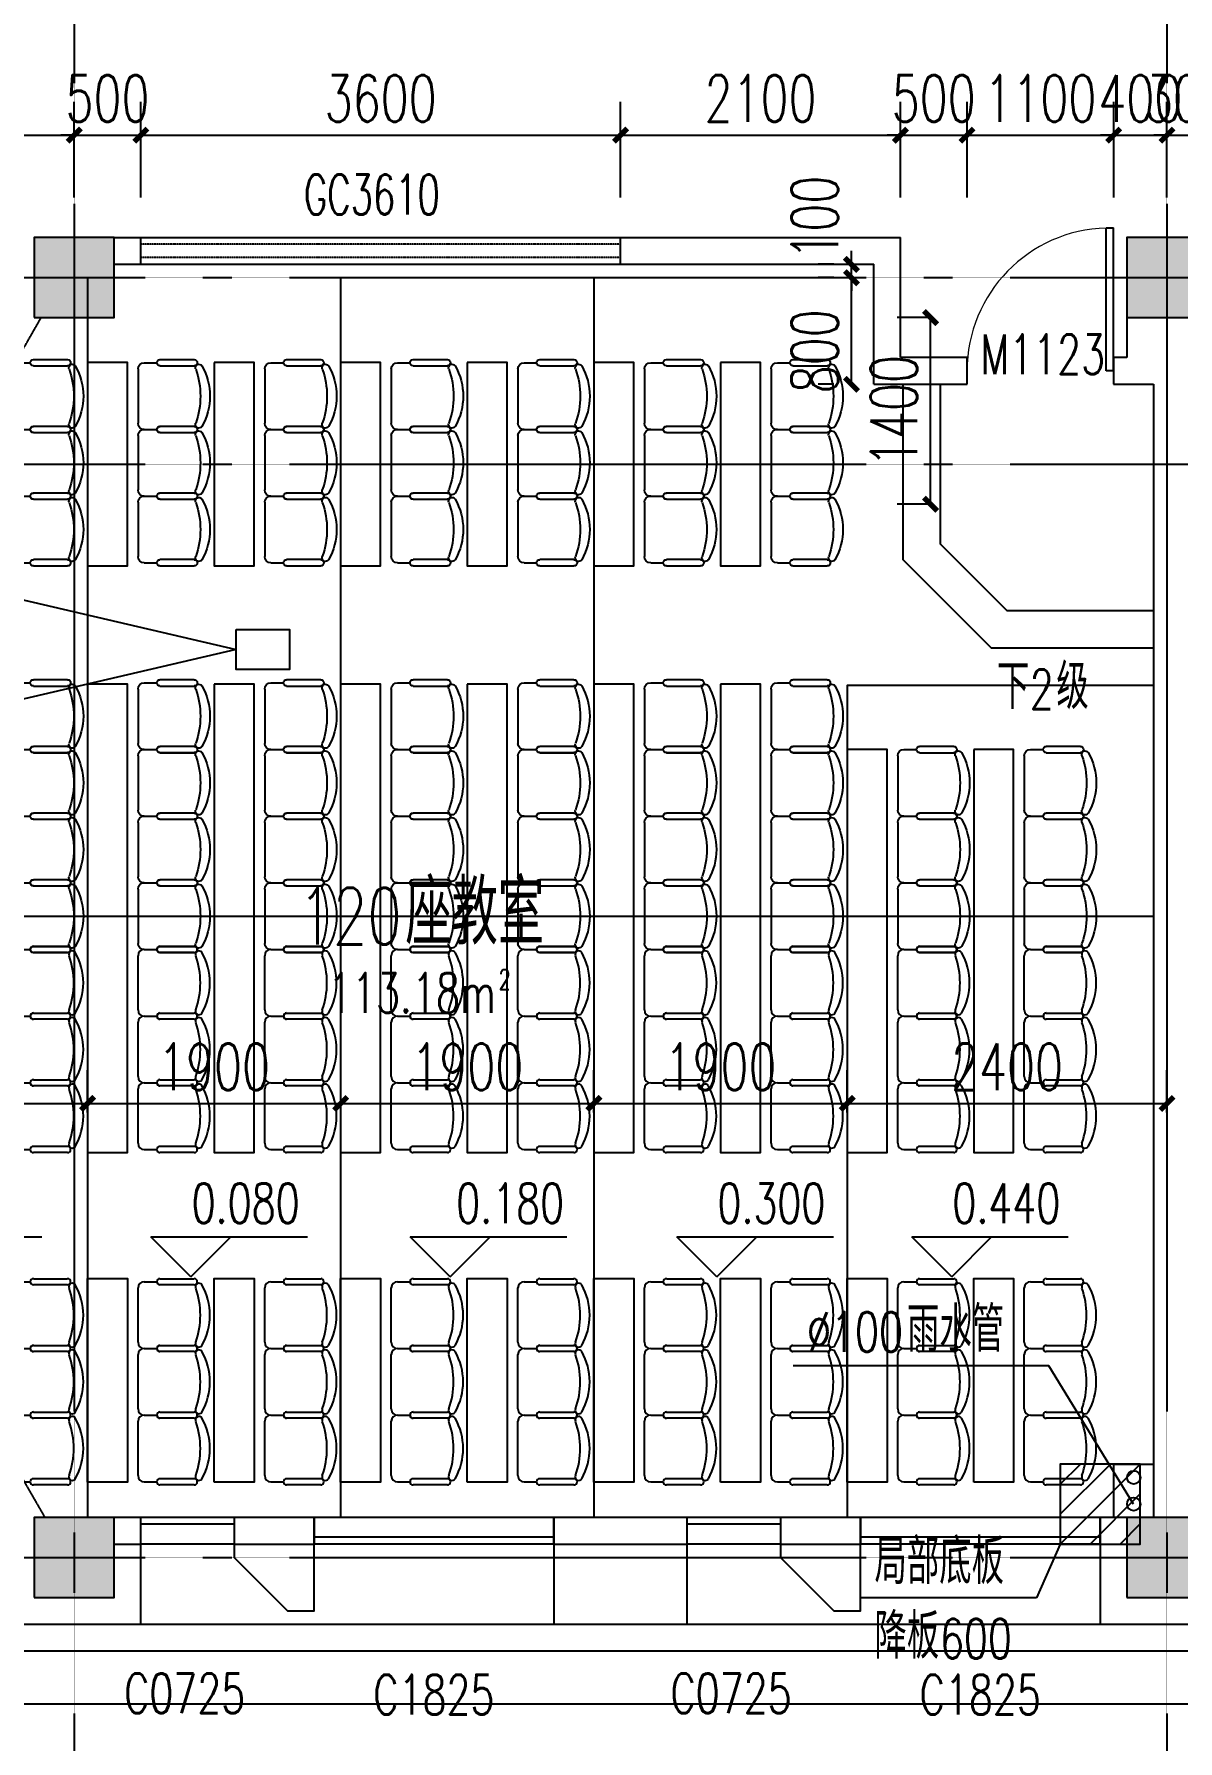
# Model space of a CAD drawing. Header units: millimetres. Extents: x 0 to 118900, y 0 to 84100.
# Drawn here: x 53398 to 61980, y 7013 to 19817 of the extents above; entities that cross this region are included whole.
import ezdxf

# ---------------------------------------------------------------- set-up
doc = ezdxf.new("R2010")
doc.units = ezdxf.units.MM
doc.linetypes.add('DASH', pattern=[0.35, 0.25, -0.1])
doc.linetypes.add('DOTE', pattern=[2.42, 2, -0.2, 0.02, -0.2])
for name, color, linetype in [('COLUMN', 2, 'Continuous'), ('DIM_ELEV', 3, 'Continuous'), ('DIM_LEAD', 3, 'Continuous'), ('DIM_SYMB', 3, 'Continuous'), ('DOOR', 4, 'Continuous'), ('DOTE', 1, 'DOTE'), ('EVTR', 6, 'Continuous'), ('FACADE OUTER SKIN', 6, 'Continuous'), ('FUR', 36, 'Continuous'), ('PUB_DIM', 3, 'Continuous'), ('PUB_HATCH', 8, 'Continuous'), ('PUB_TEXT', 7, 'Continuous'), ('SEE', 5, 'Continuous'), ('SPACE', 7, 'Continuous'), ('STAIR', 201, 'Continuous'), ('SURFACE', 6, 'Continuous'), ('WALL', 2, 'Continuous'), ('WINDOW', 4, 'Continuous'), ('WINDOW_TEXT', 7, 'Continuous'), ('排水', 7, 'Continuous')]:
    doc.layers.add(name, color=color, linetype=linetype)
doc.layers.add('DIM_MODI', color=6, linetype='Continuous', plot=False)
doc.styles.add('_TCH_DIM', font='SIMPLEX', dxfattribs={"bigfont": 'GBCBIG'})
doc.styles.add('_TCH_SPACE', font='SIMPLEX', dxfattribs={"height": 5, "bigfont": 'GBCBIG'})
doc.styles.add('_TCH_WINDOW', font='SIMPLEX', dxfattribs={"height": 3.5, "bigfont": 'GBCBIG'})
doc.styles.add('DIM_FONT', font='SIMPLEX', dxfattribs={"width": 0.7, "bigfont": 'GBCBIG'})
doc.styles.add('仿宋单线', font='tjromans.shx', dxfattribs={"width": 0.65, "bigfont": 'tjhztxt.shx'})
doc.dimstyles.new('_TCH_ARCH&&100', dxfattribs={"dimtxt": 350, "dimasz": 100, "dimexe": 250, "dimexo": 300, "dimgap": 100, "dimtad": 1, "dimdec": 0, "dimzin": 0, "dimdsep": 46, "dimtxsty": 'DIM_FONT', "dimblk": 'ARCHTICK', "dimcen": 0.09, "dimclrt": 7, "dimazin": 2, "dimtfac": 1, "dimtdec": 0, "dimtix": 1, "dimtmove": 2, "dimatfit": 3, "dimldrblk": 'ARCHTICK', "dimfxl": 1, "dimtolj": 1, "dimtzin": 0, "dimarcsym": 0})

# ---------------------------------------------------------------- blocks, each defined once
blk = doc.blocks.new('WD-HIGH')
at = {"layer": 'WINDOW'}
for p, q in [((1050564, 1525426), (1050564, 1525626)), ((1054164, 1525426), (1054164, 1525626))]:
    blk.add_line(p, q, dxfattribs=at)
at = {"layer": 'WINDOW', "linetype": 'DASH', "extrusion": (0, 0, -1)}
for p, q in [((1054164, 1525576), (1050564, 1525576)), ((1054164, 1525476), (1050564, 1525476))]:
    blk.add_line(p, q, dxfattribs=at)
at = {"layer": 'WINDOW_TEXT', "style": '仿宋单线', "width": 0.65}
blk.add_text('GC3610', height=300, dxfattribs=at).set_placement((1051788, 1525799))
blk = doc.blocks.new('WATER PIPE 05')
at = {"layer": 'EVTR', "ltscale": 20}
for centre in [(552664, 806251), (552664, 806051)]:
    blk.add_circle(centre, 50, dxfattribs=at)
at = {"layer": 'SURFACE', "ltscale": 20}
blk.add_lwpolyline([(552514, 805951), (552514, 806351), (552814, 806351)], dxfattribs=at)
blk = doc.blocks.new('A$C2A1F14C1')
for p, q in [((137, 228), (351, 228)), ((0, -170), (0, 170)), ((39, 209), (117, 209)), ((351, 189), (137, 189)), ((39, -209), (117, -209)), ((137, -189), (351, -189)), ((351, -228), (137, -228))]:
    blk.add_line(p, q)
for centre, radius, start, end in [((137, 209), 19.5, 90, 270), ((351, 209), 19.5, 270, 90), ((39, 170), 39, 90, 180), ((381, 178), 21.9, 31.8908, 201.2393), ((-116, 0), 506, 340.4246, 19.5754), ((68, 0), 382, 330.2912, 29.7088), ((39, -170), 39, 180, 270), ((137, -209), 19.5, 90, 270), ((351, -209), 19.5, 270, 90), ((381, -178), 21.9, 158.7607, 328.1092)]:
    blk.add_arc(centre, radius, start, end)
blk = doc.blocks.new('120 SEATS')
at = {"layer": 'DIM_MODI', "ltscale": 20}
for points in [[(1002799, 1572146), (1001583, 1572146), (1000919, 1572810), (1000919, 1574126)], [(1002799, 1572426), (1001699, 1572426), (1001199, 1572926), (1001199, 1574126)], [(1002799, 1574126), (1002799, 1572146)]]:
    blk.add_lwpolyline(points, dxfattribs=at)
at = {"layer": 'FUR'}
for points in [[(993849, 1574289), (993849, 1572763), (994149, 1572763), (994149, 1574289), (993849, 1574289)], [(994799, 1574289), (994799, 1572763), (995099, 1572763), (995099, 1574289), (994799, 1574289)], [(995749, 1574289), (995749, 1572763), (996049, 1572763), (996049, 1574289), (995749, 1574289)], [(996699, 1574289), (996699, 1572763), (996999, 1572763), (996999, 1574289), (996699, 1574289)], [(997649, 1574289), (997649, 1572763), (997949, 1572763), (997949, 1574289), (997649, 1574289)], [(998599, 1574289), (998599, 1572763), (998899, 1572763), (998899, 1574289), (998599, 1574289)], [(999549, 1574289), (999549, 1572763), (999849, 1572763), (999849, 1574289), (999549, 1574289)], [(992899, 1573789), (992899, 1572763), (993199, 1572763), (993199, 1573789), (992899, 1573789)], [(992891, 1571876), (992891, 1568363), (993191, 1568363), (993191, 1571876), (992891, 1571876)], [(993849, 1571876), (993849, 1568363), (994149, 1568363), (994149, 1571876), (993849, 1571876)], [(994799, 1571876), (994799, 1568363), (995099, 1568363), (995099, 1571876), (994799, 1571876)], [(995749, 1571876), (995749, 1568363), (996049, 1568363), (996049, 1571876), (995749, 1571876)], [(996699, 1571876), (996699, 1568363), (996999, 1568363), (996999, 1571876), (996699, 1571876)], [(997649, 1571876), (997649, 1568363), (997949, 1568363), (997949, 1571876), (997649, 1571876)], [(998599, 1571876), (998599, 1568363), (998899, 1568363), (998899, 1571876), (998599, 1571876)], [(999549, 1571876), (999549, 1568363), (999849, 1568363), (999849, 1571876), (999549, 1571876)], [(1000499, 1571386), (1000499, 1568363), (1000799, 1568363), (1000799, 1571386), (1000499, 1571386)], [(1001449, 1571386), (1001449, 1568363), (1001749, 1568363), (1001749, 1571386), (1001449, 1571386)], [(992899, 1566391), (992899, 1567417), (993199, 1567417), (993199, 1566391), (992899, 1566391)], [(993849, 1565891), (993849, 1567417), (994149, 1567417), (994149, 1565891), (993849, 1565891)], [(994799, 1565891), (994799, 1567417), (995099, 1567417), (995099, 1565891), (994799, 1565891)], [(995749, 1565891), (995749, 1567417), (996049, 1567417), (996049, 1565891), (995749, 1565891)], [(996699, 1565891), (996699, 1567417), (996999, 1567417), (996999, 1565891), (996699, 1565891)], [(997649, 1565891), (997649, 1567417), (997949, 1567417), (997949, 1565891), (997649, 1565891)], [(998599, 1565891), (998599, 1567417), (998899, 1567417), (998899, 1565891), (998599, 1565891)], [(999549, 1565891), (999549, 1567417), (999849, 1567417), (999849, 1565891), (999549, 1565891)], [(1000499, 1565891), (1000499, 1567417), (1000799, 1567417), (1000799, 1565891), (1000499, 1565891)], [(1001449, 1565891), (1001449, 1567417), (1001749, 1567417), (1001749, 1565891), (1001449, 1565891)]]:
    blk.add_lwpolyline(points, dxfattribs=at)
for points in [[(991499, 1567687), (990699, 1567687), (990699, 1572565), (991499, 1572565), (991899, 1572065), (991899, 1568187)], [(990799, 1572076), (990699, 1572076), (990699, 1568076), (990799, 1568076)]]:
    blk.add_lwpolyline(points, close=True, dxfattribs=at)
at = {"layer": 'FUR', "ltscale": 20}
blk.add_lwpolyline([(991399, 1571149), (991899, 1571149), (991899, 1569103), (991399, 1569103)], close=True, dxfattribs=at)
at = {"layer": 'SEE', "linetype": 'DASH'}
for p, q in [((990721, 1568104), (994452, 1574626)), ((990713, 1572149), (994479, 1565626))]:
    blk.add_line(p, q, dxfattribs=at)
at = {"layer": 'SEE'}
for points in [[(994799, 1574926), (994799, 1565626)], [(996699, 1574926), (996699, 1565626)], [(998599, 1574926), (998599, 1565626)], [(990719, 1573346), (995916, 1572137), (990719, 1570927)], [(1002799, 1571866), (1000499, 1571866), (1000499, 1565626)], [(990697, 1570136), (1002799, 1570136)]]:
    blk.add_lwpolyline(points, dxfattribs=at)
blk.add_lwpolyline([(995916, 1572287), (996316, 1572287), (996316, 1571987), (995916, 1571987)], close=True, dxfattribs=at)
at = {"layer": 'FUR', "extrusion": (0, 0, -1), "xscale": 1.198432564735413, "yscale": 1.198432564735413, "zscale": -1.198432564735413, "rotation": 180}
for p in [(-994229, 1574037), (-995179, 1574037), (-996129, 1574037), (-997079, 1574037), (-998029, 1574037), (-998979, 1574037), (-999929, 1574037), (-993279, 1573537), (-994229, 1573537), (-995179, 1573537), (-996129, 1573537), (-997079, 1573537), (-998029, 1573537), (-998979, 1573537), (-999929, 1573537), (-993279, 1573037), (-994229, 1573037), (-995179, 1573037), (-996129, 1573037), (-997079, 1573037), (-998029, 1573037), (-998979, 1573037), (-999929, 1573037), (-993271, 1571636), (-994229, 1571636), (-995179, 1571636), (-996129, 1571636), (-997079, 1571636), (-998029, 1571636), (-998979, 1571636), (-999929, 1571636), (-993271, 1571136), (-994229, 1571136), (-995179, 1571136), (-996129, 1571136), (-997079, 1571136), (-998029, 1571136), (-998979, 1571136), (-999929, 1571136), (-1000879, 1571136), (-1001829, 1571136), (-993271, 1570636), (-994229, 1570636), (-995179, 1570636), (-996129, 1570636), (-997079, 1570636), (-998029, 1570636), (-998979, 1570636), (-999929, 1570636), (-1000879, 1570636), (-1001829, 1570636), (-993271, 1570136), (-994229, 1570136), (-995179, 1570136), (-996129, 1570136), (-997079, 1570136), (-998029, 1570136), (-998979, 1570136), (-999929, 1570136), (-1000879, 1570136), (-1001829, 1570136)]:
    blk.add_blockref('A$C2A1F14C1', p, dxfattribs=at)
at = {"layer": 'FUR', "xscale": 1.198432564735413, "yscale": 1.198432564735413, "zscale": 1.198432564735413}
for p in [(993271, 1569636), (994229, 1569636), (995179, 1569636), (996129, 1569636), (997079, 1569636), (998029, 1569636), (998979, 1569636), (999929, 1569636), (1000879, 1569636), (1001829, 1569636), (993271, 1569136), (994229, 1569136), (995179, 1569136), (996129, 1569136), (997079, 1569136), (998029, 1569136), (998979, 1569136), (999929, 1569136), (1000879, 1569136), (1001829, 1569136), (993271, 1568636), (994229, 1568636), (995179, 1568636), (996129, 1568636), (997079, 1568636), (998029, 1568636), (998979, 1568636), (999929, 1568636), (1000879, 1568636), (1001829, 1568636), (993279, 1567143), (994229, 1567143), (995179, 1567143), (996129, 1567143), (997079, 1567143), (998029, 1567143), (998979, 1567143), (999929, 1567143), (1000879, 1567143), (1001829, 1567143), (993279, 1566643), (994229, 1566643), (995179, 1566643), (996129, 1566643), (997079, 1566643), (998029, 1566643), (998979, 1566643), (999929, 1566643), (1000879, 1566643), (1001829, 1566643), (994229, 1566143), (995179, 1566143), (996129, 1566143), (997079, 1566143), (998029, 1566143), (998979, 1566143), (999929, 1566143), (1000879, 1566143), (1001829, 1566143)]:
    blk.add_blockref('A$C2A1F14C1', p, dxfattribs=at)
blk = doc.blocks.new('AXIS-NET-07')
at = {"layer": 'DOTE'}
for p, q in [((760744, 1612362.8), (760744, 1540152.8)), ((768944, 1612362.8), (768944, 1540152.8)), ((716444, 1552252.8), (796044, 1552252.8)), ((752544, 1550853), (796044, 1550853)), ((716444, 1542652.8), (796044, 1542652.8))]:
    blk.add_line(p, q, dxfattribs=at)
blk = doc.blocks.new('_FZH')
blk.add_lwpolyline([(-0.5, -0.5), (0.5, -0.5), (0.5, 0.5), (-0.5, 0.5)], close=True)
at = {"layer": 'PUB_HATCH'}
blk.add_solid([(-0.5, -0.5), (0.5, -0.5), (-0.5, 0.5), (0.5, 0.5)], dxfattribs=at)
blk = doc.blocks.new('$DorLib2D$00000001')
for p, q in [((0.45, 0.975), (0.5, 0.975)), ((0.45, 0), (0.45, 0.975)), ((0.5, 0), (0.5, 0.975)), ((0.5, 0), (0.45, 0))]:
    blk.add_line(p, q)
at = {"lineweight": 13}
blk.add_arc((0.475, 0), 0.975, 91.4693, 180, dxfattribs=at)
blk = doc.blocks.new('$WINLIB2D$00000004')
at = {"color": 0}
for points in [[(-0.5, 0.5), (-0.5, -0.5)], [(-0.5, 0.5), (0.5, 0.5)], [(0.5, -0.5), (0.5, 0.5)], [(-0.5, 0.2406), (0.5, 0.2406)], [(-0.5, -0.5), (0.5, -0.5)]]:
    blk.add_lwpolyline(points, dxfattribs=at)
blk = doc.blocks.new('_ArchTick')
at = {"color": 0, "linetype": 'ByBlock', "const_width": 0.4}
blk.add_lwpolyline([(-0.5, -0.5), (0.5, 0.5)], dxfattribs=at)
blk = doc.blocks.new('*D470')
at = {"layer": 'Defpoints', "color": 0, "transparency": 16777216}
for p in [(53798, 11795), (50898, 11427), (53798, 11427)]:
    blk.add_point(p, dxfattribs=at)
at = {"layer": 'PUB_DIM', "color": 0, "lineweight": -2, "transparency": 16777216}
for p, q in [((50898, 11727), (50898, 12045)), ((53798, 11727), (53798, 12045)), ((50898, 11795), (53798, 11795))]:
    blk.add_line(p, q, dxfattribs=at)
at = {"layer": 'PUB_DIM', "color": 0, "lineweight": -2, "transparency": 16777216, "xscale": 100, "yscale": 100, "zscale": 100, "rotation": 180}
blk.add_blockref('_ArchTick', (50898, 11795), dxfattribs=at)
at = {"layer": 'PUB_DIM', "color": 0, "lineweight": -2, "transparency": 16777216, "xscale": 100, "yscale": 100, "zscale": 100}
blk.add_blockref('_ArchTick', (53798, 11795), dxfattribs=at)
at = {"layer": 'PUB_DIM', "color": 7, "transparency": 16777216, "insert": (52348, 12070), "char_height": 350, "attachment_point": 5, "style": 'DIM_FONT'}
blk.add_mtext('\\A1;2900', dxfattribs=at)
blk = doc.blocks.new('*D471')
at = {"layer": 'Defpoints', "color": 0, "transparency": 16777216}
for p in [(55698, 11795), (53798, 11427), (55698, 11427)]:
    blk.add_point(p, dxfattribs=at)
at = {"layer": 'PUB_DIM', "color": 0, "lineweight": -2, "transparency": 16777216}
for p, q in [((53798, 11727), (53798, 12045)), ((55698, 11727), (55698, 12045)), ((53798, 11795), (55698, 11795))]:
    blk.add_line(p, q, dxfattribs=at)
at = {"layer": 'PUB_DIM', "color": 0, "lineweight": -2, "transparency": 16777216, "xscale": 100, "yscale": 100, "zscale": 100, "rotation": 180}
blk.add_blockref('_ArchTick', (53798, 11795), dxfattribs=at)
at = {"layer": 'PUB_DIM', "color": 0, "lineweight": -2, "transparency": 16777216, "xscale": 100, "yscale": 100, "zscale": 100}
blk.add_blockref('_ArchTick', (55698, 11795), dxfattribs=at)
at = {"layer": 'PUB_DIM', "color": 7, "transparency": 16777216, "insert": (54748, 12070), "char_height": 350, "attachment_point": 5, "style": 'DIM_FONT'}
blk.add_mtext('\\A1;1900', dxfattribs=at)
blk = doc.blocks.new('*D472')
at = {"layer": 'Defpoints', "color": 0, "transparency": 16777216}
for p in [(57598, 11795), (55698, 11427), (57598, 11427)]:
    blk.add_point(p, dxfattribs=at)
at = {"layer": 'PUB_DIM', "color": 0, "lineweight": -2, "transparency": 16777216}
for p, q in [((55698, 11727), (55698, 12045)), ((57598, 11727), (57598, 12045)), ((55698, 11795), (57598, 11795))]:
    blk.add_line(p, q, dxfattribs=at)
at = {"layer": 'PUB_DIM', "color": 0, "lineweight": -2, "transparency": 16777216, "xscale": 100, "yscale": 100, "zscale": 100, "rotation": 180}
blk.add_blockref('_ArchTick', (55698, 11795), dxfattribs=at)
at = {"layer": 'PUB_DIM', "color": 0, "lineweight": -2, "transparency": 16777216, "xscale": 100, "yscale": 100, "zscale": 100}
blk.add_blockref('_ArchTick', (57598, 11795), dxfattribs=at)
at = {"layer": 'PUB_DIM', "color": 7, "transparency": 16777216, "insert": (56648, 12070), "char_height": 350, "attachment_point": 5, "style": 'DIM_FONT'}
blk.add_mtext('\\A1;1900', dxfattribs=at)
blk = doc.blocks.new('*D473')
at = {"layer": 'Defpoints', "color": 0, "transparency": 16777216}
for p in [(59498, 11795), (57598, 11427), (59498, 11427)]:
    blk.add_point(p, dxfattribs=at)
at = {"layer": 'PUB_DIM', "color": 0, "lineweight": -2, "transparency": 16777216}
for p, q in [((57598, 11727), (57598, 12045)), ((59498, 11727), (59498, 12045)), ((57598, 11795), (59498, 11795))]:
    blk.add_line(p, q, dxfattribs=at)
at = {"layer": 'PUB_DIM', "color": 0, "lineweight": -2, "transparency": 16777216, "xscale": 100, "yscale": 100, "zscale": 100, "rotation": 180}
blk.add_blockref('_ArchTick', (57598, 11795), dxfattribs=at)
at = {"layer": 'PUB_DIM', "color": 0, "lineweight": -2, "transparency": 16777216, "xscale": 100, "yscale": 100, "zscale": 100}
blk.add_blockref('_ArchTick', (59498, 11795), dxfattribs=at)
at = {"layer": 'PUB_DIM', "color": 7, "transparency": 16777216, "insert": (58548, 12070), "char_height": 350, "attachment_point": 5, "style": 'DIM_FONT'}
blk.add_mtext('\\A1;1900', dxfattribs=at)
blk = doc.blocks.new('*D474')
at = {"layer": 'Defpoints', "color": 0, "transparency": 16777216}
for p in [(61898, 11795), (59498, 11427), (61898, 11427)]:
    blk.add_point(p, dxfattribs=at)
at = {"layer": 'PUB_DIM', "color": 0, "lineweight": -2, "transparency": 16777216}
for p, q in [((59498, 11727), (59498, 12045)), ((61898, 11727), (61898, 12045)), ((59498, 11795), (61898, 11795))]:
    blk.add_line(p, q, dxfattribs=at)
at = {"layer": 'PUB_DIM', "color": 0, "lineweight": -2, "transparency": 16777216, "xscale": 100, "yscale": 100, "zscale": 100, "rotation": 180}
blk.add_blockref('_ArchTick', (59498, 11795), dxfattribs=at)
at = {"layer": 'PUB_DIM', "color": 0, "lineweight": -2, "transparency": 16777216, "xscale": 100, "yscale": 100, "zscale": 100}
blk.add_blockref('_ArchTick', (61898, 11795), dxfattribs=at)
at = {"layer": 'PUB_DIM', "color": 7, "transparency": 16777216, "insert": (60698, 12070), "char_height": 350, "attachment_point": 5, "style": 'DIM_FONT'}
blk.add_mtext('\\A1;2400', dxfattribs=at)
blk = doc.blocks.new('*D95')
at = {"layer": 'Defpoints', "color": 0, "transparency": 16777216}
for p in [(59530, 18090), (59698, 18090), (59698, 17990)]:
    blk.add_point(p, dxfattribs=at)
at = {"layer": 'PUB_DIM', "color": 0, "lineweight": -2, "transparency": 16777216}
for p, q in [((59530, 18090), (59530, 18190)), ((59398, 18090), (59280, 18090)), ((59530, 17990), (59530, 18090)), ((59398, 17990), (59280, 17990)), ((59530, 17990), (59530, 17890))]:
    blk.add_line(p, q, dxfattribs=at)
at = {"layer": 'PUB_DIM', "color": 0, "lineweight": -2, "transparency": 16777216, "xscale": 100, "yscale": 100, "zscale": 100}
for p, rotation in [((59530, 18090), 270), ((59530, 17990), 90)]:
    blk.add_blockref('_ArchTick', p, dxfattribs=dict(at, rotation=rotation))
at = {"layer": 'PUB_DIM', "color": 7, "transparency": 16777216, "insert": (59255, 18440), "char_height": 350, "attachment_point": 5, "rotation": 90, "style": 'DIM_FONT'}
blk.add_mtext('\\A1;100', dxfattribs=at)
blk = doc.blocks.new('*D96')
at = {"layer": 'Defpoints', "color": 0, "transparency": 16777216}
for p in [(59530, 17990), (59698, 17990), (59698, 17190)]:
    blk.add_point(p, dxfattribs=at)
at = {"layer": 'PUB_DIM', "color": 0, "lineweight": -2, "transparency": 16777216}
for p, q in [((59398, 17990), (59280, 17990)), ((59530, 17190), (59530, 17990)), ((59398, 17190), (59280, 17190))]:
    blk.add_line(p, q, dxfattribs=at)
at = {"layer": 'PUB_DIM', "color": 0, "lineweight": -2, "transparency": 16777216, "xscale": 100, "yscale": 100, "zscale": 100}
for p, rotation in [((59530, 17990), 90), ((59530, 17190), 270)]:
    blk.add_blockref('_ArchTick', p, dxfattribs=dict(at, rotation=rotation))
at = {"layer": 'PUB_DIM', "color": 7, "transparency": 16777216, "insert": (59255, 17438), "char_height": 350, "attachment_point": 5, "rotation": 90, "style": 'DIM_FONT'}
blk.add_mtext('\\A1;800', dxfattribs=at)
blk = doc.blocks.new('*D97')
at = {"layer": 'Defpoints', "color": 0, "transparency": 16777216}
for p in [(60124, 17690), (60424, 17690), (60424, 16290)]:
    blk.add_point(p, dxfattribs=at)
at = {"layer": 'PUB_DIM', "color": 0, "lineweight": -2, "transparency": 16777216}
for p, q in [((60124, 17690), (59874, 17690)), ((60124, 16290), (60124, 17690)), ((60124, 16290), (59874, 16290))]:
    blk.add_line(p, q, dxfattribs=at)
at = {"layer": 'PUB_DIM', "color": 0, "lineweight": -2, "transparency": 16777216, "xscale": 100, "yscale": 100, "zscale": 100}
for p, rotation in [((60124, 17690), 90), ((60124, 16290), 270)]:
    blk.add_blockref('_ArchTick', p, dxfattribs=dict(at, rotation=rotation))
at = {"layer": 'PUB_DIM', "color": 7, "transparency": 16777216, "insert": (59849, 16990), "char_height": 350, "attachment_point": 5, "rotation": 90, "style": 'DIM_FONT'}
blk.add_mtext('\\A1;1400', dxfattribs=at)
blk = doc.blocks.new('*D589')
at = {"layer": 'Defpoints', "color": 0, "transparency": 16777216}
for p in [(53698, 19059), (51598, 18290), (53698, 18290)]:
    blk.add_point(p, dxfattribs=at)
at = {"layer": 'PUB_DIM', "color": 0, "lineweight": -2, "transparency": 16777216}
for p, q in [((51598, 18590), (51598, 19309)), ((53698, 18590), (53698, 19309)), ((51598, 19059), (53698, 19059))]:
    blk.add_line(p, q, dxfattribs=at)
at = {"layer": 'PUB_DIM', "color": 0, "lineweight": -2, "transparency": 16777216, "xscale": 100, "yscale": 100, "zscale": 100, "rotation": 180}
blk.add_blockref('_ArchTick', (51598, 19059), dxfattribs=at)
at = {"layer": 'PUB_DIM', "color": 0, "lineweight": -2, "transparency": 16777216, "xscale": 100, "yscale": 100, "zscale": 100}
blk.add_blockref('_ArchTick', (53698, 19059), dxfattribs=at)
at = {"layer": 'PUB_DIM', "color": 7, "transparency": 16777216, "insert": (52648, 19334), "char_height": 350, "attachment_point": 5, "style": 'DIM_FONT'}
blk.add_mtext('\\A1;2100', dxfattribs=at)
blk = doc.blocks.new('*D590')
at = {"layer": 'Defpoints', "color": 0, "transparency": 16777216}
for p in [(54198, 19059), (53698, 18290), (54198, 18290)]:
    blk.add_point(p, dxfattribs=at)
at = {"layer": 'PUB_DIM', "color": 0, "lineweight": -2, "transparency": 16777216}
for p, q in [((53698, 18590), (53698, 19309)), ((54198, 18590), (54198, 19309)), ((53698, 19059), (53598, 19059)), ((53698, 19059), (54198, 19059)), ((54198, 19059), (54298, 19059))]:
    blk.add_line(p, q, dxfattribs=at)
at = {"layer": 'PUB_DIM', "color": 0, "lineweight": -2, "transparency": 16777216, "xscale": 100, "yscale": 100, "zscale": 100}
blk.add_blockref('_ArchTick', (53698, 19059), dxfattribs=at)
at = {"layer": 'PUB_DIM', "color": 0, "lineweight": -2, "transparency": 16777216, "xscale": 100, "yscale": 100, "zscale": 100, "rotation": 180}
blk.add_blockref('_ArchTick', (54198, 19059), dxfattribs=at)
at = {"layer": 'PUB_DIM', "color": 7, "transparency": 16777216, "insert": (53948, 19334), "char_height": 350, "attachment_point": 5, "style": 'DIM_FONT'}
blk.add_mtext('\\A1;500', dxfattribs=at)
blk = doc.blocks.new('*D591')
at = {"layer": 'Defpoints', "color": 0, "transparency": 16777216}
for p in [(57798, 19059), (54198, 18290), (57798, 18290)]:
    blk.add_point(p, dxfattribs=at)
at = {"layer": 'PUB_DIM', "color": 0, "lineweight": -2, "transparency": 16777216}
for p, q in [((54198, 18590), (54198, 19309)), ((57798, 18590), (57798, 19309)), ((54198, 19059), (57798, 19059))]:
    blk.add_line(p, q, dxfattribs=at)
at = {"layer": 'PUB_DIM', "color": 0, "lineweight": -2, "transparency": 16777216, "xscale": 100, "yscale": 100, "zscale": 100, "rotation": 180}
blk.add_blockref('_ArchTick', (54198, 19059), dxfattribs=at)
at = {"layer": 'PUB_DIM', "color": 0, "lineweight": -2, "transparency": 16777216, "xscale": 100, "yscale": 100, "zscale": 100}
blk.add_blockref('_ArchTick', (57798, 19059), dxfattribs=at)
at = {"layer": 'PUB_DIM', "color": 7, "transparency": 16777216, "insert": (55998, 19334), "char_height": 350, "attachment_point": 5, "style": 'DIM_FONT'}
blk.add_mtext('\\A1;3600', dxfattribs=at)
blk = doc.blocks.new('*D592')
at = {"layer": 'Defpoints', "color": 0, "transparency": 16777216}
for p in [(59898, 19059), (57798, 18290), (59898, 18290)]:
    blk.add_point(p, dxfattribs=at)
at = {"layer": 'PUB_DIM', "color": 0, "lineweight": -2, "transparency": 16777216}
for p, q in [((57798, 18590), (57798, 19309)), ((59898, 18590), (59898, 19309)), ((57798, 19059), (59898, 19059))]:
    blk.add_line(p, q, dxfattribs=at)
at = {"layer": 'PUB_DIM', "color": 0, "lineweight": -2, "transparency": 16777216, "xscale": 100, "yscale": 100, "zscale": 100, "rotation": 180}
blk.add_blockref('_ArchTick', (57798, 19059), dxfattribs=at)
at = {"layer": 'PUB_DIM', "color": 0, "lineweight": -2, "transparency": 16777216, "xscale": 100, "yscale": 100, "zscale": 100}
blk.add_blockref('_ArchTick', (59898, 19059), dxfattribs=at)
at = {"layer": 'PUB_DIM', "color": 7, "transparency": 16777216, "insert": (58848, 19334), "char_height": 350, "attachment_point": 5, "style": 'DIM_FONT'}
blk.add_mtext('\\A1;2100', dxfattribs=at)
blk = doc.blocks.new('*D593')
at = {"layer": 'Defpoints', "color": 0, "transparency": 16777216}
for p in [(60398, 19059), (59898, 18290), (60398, 18290)]:
    blk.add_point(p, dxfattribs=at)
at = {"layer": 'PUB_DIM', "color": 0, "lineweight": -2, "transparency": 16777216}
for p, q in [((59898, 18590), (59898, 19309)), ((60398, 18590), (60398, 19309)), ((59898, 19059), (59798, 19059)), ((59898, 19059), (60398, 19059)), ((60398, 19059), (60498, 19059))]:
    blk.add_line(p, q, dxfattribs=at)
at = {"layer": 'PUB_DIM', "color": 0, "lineweight": -2, "transparency": 16777216, "xscale": 100, "yscale": 100, "zscale": 100}
blk.add_blockref('_ArchTick', (59898, 19059), dxfattribs=at)
at = {"layer": 'PUB_DIM', "color": 0, "lineweight": -2, "transparency": 16777216, "xscale": 100, "yscale": 100, "zscale": 100, "rotation": 180}
blk.add_blockref('_ArchTick', (60398, 19059), dxfattribs=at)
at = {"layer": 'PUB_DIM', "color": 7, "transparency": 16777216, "insert": (60148, 19334), "char_height": 350, "attachment_point": 5, "style": 'DIM_FONT'}
blk.add_mtext('\\A1;500', dxfattribs=at)
blk = doc.blocks.new('*D594')
at = {"layer": 'Defpoints', "color": 0, "transparency": 16777216}
for p in [(61498, 19059), (60398, 18290), (61498, 18290)]:
    blk.add_point(p, dxfattribs=at)
at = {"layer": 'PUB_DIM', "color": 0, "lineweight": -2, "transparency": 16777216}
for p, q in [((60398, 18590), (60398, 19309)), ((61498, 18590), (61498, 19309)), ((60398, 19059), (61498, 19059))]:
    blk.add_line(p, q, dxfattribs=at)
at = {"layer": 'PUB_DIM', "color": 0, "lineweight": -2, "transparency": 16777216, "xscale": 100, "yscale": 100, "zscale": 100, "rotation": 180}
blk.add_blockref('_ArchTick', (60398, 19059), dxfattribs=at)
at = {"layer": 'PUB_DIM', "color": 0, "lineweight": -2, "transparency": 16777216, "xscale": 100, "yscale": 100, "zscale": 100}
blk.add_blockref('_ArchTick', (61498, 19059), dxfattribs=at)
at = {"layer": 'PUB_DIM', "color": 7, "transparency": 16777216, "insert": (60948, 19334), "char_height": 350, "attachment_point": 5, "style": 'DIM_FONT'}
blk.add_mtext('\\A1;1100', dxfattribs=at)
blk = doc.blocks.new('*D595')
at = {"layer": 'Defpoints', "color": 0, "transparency": 16777216}
for p in [(61898, 19059), (61498, 18290), (61898, 18290)]:
    blk.add_point(p, dxfattribs=at)
at = {"layer": 'PUB_DIM', "color": 0, "lineweight": -2, "transparency": 16777216}
for p, q in [((61498, 18590), (61498, 19309)), ((61898, 18590), (61898, 19309)), ((61498, 19059), (61398, 19059)), ((61498, 19059), (61898, 19059)), ((61898, 19059), (61998, 19059))]:
    blk.add_line(p, q, dxfattribs=at)
at = {"layer": 'PUB_DIM', "color": 0, "lineweight": -2, "transparency": 16777216, "xscale": 100, "yscale": 100, "zscale": 100}
blk.add_blockref('_ArchTick', (61498, 19059), dxfattribs=at)
at = {"layer": 'PUB_DIM', "color": 0, "lineweight": -2, "transparency": 16777216, "xscale": 100, "yscale": 100, "zscale": 100, "rotation": 180}
blk.add_blockref('_ArchTick', (61898, 19059), dxfattribs=at)
at = {"layer": 'PUB_DIM', "color": 7, "transparency": 16777216, "insert": (61698, 19334), "char_height": 350, "attachment_point": 5, "style": 'DIM_FONT'}
blk.add_mtext('\\A1;400', dxfattribs=at)
blk = doc.blocks.new('*D596')
at = {"layer": 'Defpoints', "color": 0, "transparency": 16777216}
for p in [(62198, 19059), (61898, 18290), (62198, 18290)]:
    blk.add_point(p, dxfattribs=at)
at = {"layer": 'PUB_DIM', "color": 0, "lineweight": -2, "transparency": 16777216}
for p, q in [((61898, 18590), (61898, 19309)), ((62198, 18590), (62198, 19309)), ((61898, 19059), (61798, 19059)), ((61898, 19059), (62198, 19059)), ((62198, 19059), (62298, 19059))]:
    blk.add_line(p, q, dxfattribs=at)
at = {"layer": 'PUB_DIM', "color": 0, "lineweight": -2, "transparency": 16777216, "xscale": 100, "yscale": 100, "zscale": 100}
blk.add_blockref('_ArchTick', (61898, 19059), dxfattribs=at)
at = {"layer": 'PUB_DIM', "color": 0, "lineweight": -2, "transparency": 16777216, "xscale": 100, "yscale": 100, "zscale": 100, "rotation": 180}
blk.add_blockref('_ArchTick', (62198, 19059), dxfattribs=at)
at = {"layer": 'PUB_DIM', "color": 7, "transparency": 16777216, "insert": (62048, 19334), "char_height": 350, "attachment_point": 5, "style": 'DIM_FONT'}
blk.add_mtext('\\A1;300', dxfattribs=at)

msp = doc.modelspace()

# ---------------------------------------------------------------- hatches: boundary and pattern name
at = {"layer": 'STAIR'}
h = msp.add_hatch(dxfattribs=at)
h.set_pattern_fill('ANSI31', color=256, scale=100, style=0)
h.set_pattern_definition([(45, (61097.56, 8489.89), (-112.253, 112.253), [])])
h.paths.add_polyline_path([(61097.6, 8489.9), (61697.6, 8489.9), (61697.6, 9089.9), (61097.6, 9089.9)])

# ---------------------------------------------------------------- linework, layer by layer
at = {"layer": 'DIM_ELEV'}
for p, q in [((52279.3, 10793.2), (53454.5, 10793.2)), ((54574.4, 10493.2), (54274.4, 10793.2)), ((54274.4, 10793.2), (55449.6, 10793.2)), ((54574.4, 10493.2), (54874.4, 10793.2)), ((56519.2, 10493.2), (56219.2, 10793.2)), ((56219.2, 10793.2), (57394.4, 10793.2)), ((56519.2, 10493.2), (56819.2, 10793.2)), ((58519.5, 10493.2), (58219.5, 10793.2)), ((58219.5, 10793.2), (59394.7, 10793.2)), ((58519.5, 10493.2), (58819.5, 10793.2)), ((60282.4, 10493.2), (59982.4, 10793.2)), ((59982.4, 10793.2), (61157.6, 10793.2)), ((60282.4, 10493.2), (60582.4, 10793.2))]:
    msp.add_line(p, q, dxfattribs=at)
at = {"layer": 'DIM_LEAD'}
for p, q in [((61010.9, 9827.4), (59091.9, 9827.4)), ((61647.6, 8789.9), (61010.9, 9827.4)), ((61097.6, 8489.9), (60919.7, 8085.3)), ((60919.7, 8085.3), (59597.9, 8085.3))]:
    msp.add_line(p, q, dxfattribs=at)
at = {"layer": 'DIM_SYMB'}
msp.add_lwpolyline([(60947.6, 15229.9, 0, 0, 0), (60947.6, 15489.9, 80, 0, 0), (60947.6, 15789.9, 0, 0, 0)], format="xyseb", dxfattribs=at)
at = {"layer": 'FACADE OUTER SKIN', "ltscale": 20}
for points in [[(53197.6, 8489.9), (53197.6, 7889.9), (54197.6, 7889.9), (54197.6, 8489.9)], [(54897.6, 8489.9), (54897.6, 8389.9), (55297.6, 7989.9), (55497.6, 7989.9), (55497.6, 8489.9)], [(57297.6, 8489.9), (57297.6, 7889.9), (58297.6, 7889.9), (58297.6, 8489.9)], [(58997.6, 8489.9), (58997.6, 8389.9), (59397.6, 7989.9), (59597.6, 7989.9), (59597.6, 8489.9)], [(61397.6, 8489.9), (61397.6, 7889.9), (62397.6, 7889.9), (62397.6, 8489.9)]]:
    msp.add_lwpolyline(points, dxfattribs=at)
at = {"layer": 'SEE'}
for points in [[(54197.6, 7889.9), (57297.6, 7889.9)], [(58297.6, 7889.9), (61397.6, 7889.9)]]:
    msp.add_lwpolyline(points, dxfattribs=at)
at = {"layer": 'STAIR'}
msp.add_lwpolyline([(61097.6, 8489.9), (61697.6, 8489.9), (61697.6, 9089.9), (61097.6, 9089.9)], close=True, dxfattribs=at)
at = {"layer": 'WALL'}
for p, q in [((53997.6, 18289.9), (59897.6, 18289.9)), ((59897.6, 17389.9), (59897.6, 18289.9)), ((53997.6, 18089.9), (59697.6, 18089.9)), ((59697.6, 17189.9), (59697.6, 18089.9)), ((61597.6, 17689.9), (61597.6, 17389.9)), ((60397.6, 17389.9), (59897.6, 17389.9)), ((60397.6, 17189.9), (60397.6, 17389.9)), ((61597.6, 17389.9), (61497.6, 17389.9)), ((61497.6, 17389.9), (61497.6, 17189.9)), ((59697.6, 17189.9), (60397.6, 17189.9)), ((61497.6, 17189.9), (61797.6, 17189.9)), ((61797.6, 17189.9), (61797.6, 16590.1)), ((61797.6, 16590.1), (61797.6, 8689.9)), ((54197.6, 8689.9), (53997.6, 8689.9)), ((54197.6, 8489.9), (54197.6, 8689.9)), ((55497.6, 8689.9), (54897.6, 8689.9)), ((54897.6, 8689.9), (54897.6, 8489.9)), ((55497.6, 8489.9), (55497.6, 8689.9)), ((58297.6, 8689.9), (57297.6, 8689.9)), ((57297.6, 8689.9), (57297.6, 8489.9)), ((58297.6, 8489.9), (58297.6, 8689.9)), ((59597.6, 8689.9), (58997.6, 8689.9)), ((58997.6, 8689.9), (58997.6, 8489.9)), ((59597.6, 8489.9), (59597.6, 8689.9)), ((61597.6, 8689.9), (61397.6, 8689.9)), ((61397.6, 8689.9), (61397.6, 8489.9)), ((53997.6, 8489.9), (54197.6, 8489.9)), ((54897.6, 8489.9), (55497.6, 8489.9)), ((57297.6, 8489.9), (58297.6, 8489.9)), ((58997.6, 8489.9), (59597.6, 8489.9)), ((61397.6, 8489.9), (61597.6, 8489.9))]:
    msp.add_line(p, q, dxfattribs=at)
at = {"layer": '排水'}
msp.add_lwpolyline([(15497.6, 7289.9), (15497.6, 7689.9), (84897.6, 7689.9), (84897.6, 7289.9), (15497.6, 7289.9)], dxfattribs=at)

# ---------------------------------------------------------------- block references
at = {"layer": 'COLUMN', "xscale": 600, "yscale": 600, "zscale": 600}
for p in [(53697.6, 17989.9), (61897.6, 17989.9), (53697.6, 8389.9), (61897.6, 8389.9)]:
    msp.add_blockref('_FZH', p, dxfattribs=at)
at = {"layer": 'DOOR'}
ref = msp.add_blockref('$DorLib2D$00000001', (60947.6, 17289.9), dxfattribs=dict(at, xscale=-1100, yscale=-1100, zscale=-1100, rotation=180))
ref.add_attrib('A', 'M1123', (60497.6, 17266.1), dxfattribs={"layer": 'WINDOW_TEXT', "ltscale": 20, "height": 297.5, "style": '_TCH_WINDOW', "width": 0.705882})
at = {"layer": 'DOTE'}
msp.add_blockref('AXIS-NET-07', (-707046.5, -1534262.9), dxfattribs=at)
at = {"layer": 'SEE'}
msp.add_blockref('120 SEATS', (-941001.5, -1556936.1), dxfattribs=at)
at = {"layer": 'SURFACE'}
msp.add_blockref('WATER PIPE 05', (-491016, -797261.1), dxfattribs=at)
at = {"layer": 'WINDOW'}
msp.add_blockref('WD-HIGH', (-996366, -1507336.1), dxfattribs=at)
ref = msp.add_blockref('$WINLIB2D$00000004', (54547.6, 8589.9), dxfattribs=dict(at, xscale=-700, yscale=200, zscale=-700))
ref.add_attrib('A', 'C0725', (54072.6, 7222.1), dxfattribs={"layer": 'WINDOW_TEXT', "ltscale": 20, "height": 297.5, "style": '_TCH_WINDOW', "width": 0.705882})
ref = msp.add_blockref('$WINLIB2D$00000004', (56397.6, 8589.9), dxfattribs=dict(at, xscale=-1800, yscale=-200, zscale=-1800))
ref.add_attrib('A', 'C1825', (55942.6, 7211.5), dxfattribs={"layer": 'WINDOW_TEXT', "ltscale": 20, "height": 297.5, "style": '_TCH_WINDOW', "width": 0.705882})
ref = msp.add_blockref('$WINLIB2D$00000004', (58647.6, 8589.9), dxfattribs=dict(at, xscale=-700, yscale=200, zscale=-700))
ref.add_attrib('A', 'C0725', (58172.6, 7222.1), dxfattribs={"layer": 'WINDOW_TEXT', "ltscale": 20, "height": 297.5, "style": '_TCH_WINDOW', "width": 0.705882})
ref = msp.add_blockref('$WINLIB2D$00000004', (60497.6, 8589.9), dxfattribs=dict(at, xscale=-1800, yscale=-200, zscale=-1800))
ref.add_attrib('A', 'C1825', (60042.6, 7211.5), dxfattribs={"layer": 'WINDOW_TEXT', "ltscale": 20, "height": 297.5, "style": '_TCH_WINDOW', "width": 0.705882})

# ---------------------------------------------------------------- texts
at = {"layer": 'PUB_TEXT', "style": '_TCH_DIM'}
for s, height, p in [('级', 337.6, (61068, 14753.5)), ('下', 337.6, (60622.3, 14753.5)), ('雨水管', 337.59, (59946.9, 9932.4)), ('局部底板', 337.59, (59702.9, 8190.3)), ('降板', 337.59, (59702.9, 7630.3))]:
    msp.add_text(s, height=height, dxfattribs=at).set_placement(p)
at = {"layer": 'PUB_TEXT', "style": '_TCH_DIM', "width": 0.705882}
for s, p in [('2', (60868, 14753.5)), ('0.080', (54579.6, 10898.2)), ('0.180', (56564.4, 10898.2)), ('0.300', (58524.7, 10898.2)), ('0.440', (60287.6, 10898.2)), ('%%c100', (59196.9, 9932.4)), ('600', (60194.4, 7630.3))]:
    msp.add_text(s, height=297.5, dxfattribs=at).set_placement(p)
at = {"layer": 'SPACE', "style": '_TCH_SPACE'}
msp.add_text('座教室', height=482.27, dxfattribs=at).set_placement((56183.2, 12987.2))
at = {"layer": 'SPACE', "style": '_TCH_SPACE', "width": 0.705882}
for s, height, p in [('120', 425, (55383.2, 12987.2)), ('113.18m', 297.5, (55602.9, 12475.3)), ('2', 148.8, (56882.9, 12650.3))]:
    msp.add_text(s, height=height, dxfattribs=at).set_placement(p)

# ---------------------------------------------------------------- dimensions: what is measured, and where the dimension line sits
at = {"layer": 'PUB_DIM'}
for p1, p2, distance, picture, middle in [((51597.6, 18289.9), (53697.6, 18289.9), 769.3, '*D589', (52647.6, 19334.2)), ((53697.6, 18289.9), (54197.6, 18289.9), 769.3, '*D590', (53947.6, 19334.2)), ((54197.6, 18289.9), (57797.6, 18289.9), 769.3, '*D591', (55997.6, 19334.2)), ((57797.6, 18289.9), (59897.6, 18289.9), 769.3, '*D592', (58847.6, 19334.2)), ((59897.6, 18289.9), (60397.6, 18289.9), 769.3, '*D593', (60147.6, 19334.2)), ((60397.6, 18289.9), (61497.6, 18289.9), 769.3, '*D594', (60947.6, 19334.2)), ((61497.6, 18289.9), (61897.6, 18289.9), 769.3, '*D595', (61697.6, 19334.2)), ((61897.6, 18289.9), (62197.6, 18289.9), 769.3, '*D596', (62047.6, 19334.2)), ((60423.5, 16289.9), (60423.5, 17689.9), 300, '*D97', (59848.5, 16989.9)), ((50897.6, 11426.8), (53797.6, 11426.8), 368.7, '*D470', (52347.6, 12070.5)), ((53797.6, 11426.8), (55697.6, 11426.8), 368.7, '*D471', (54747.6, 12070.5)), ((55697.6, 11426.8), (57597.6, 11426.8), 368.7, '*D472', (56647.6, 12070.5)), ((57597.6, 11426.8), (59497.6, 11426.8), 368.7, '*D473', (58547.6, 12070.5)), ((59497.6, 11426.8), (61897.6, 11426.8), 368.7, '*D474', (60697.6, 12070.5))]:
    dim = msp.add_aligned_dim(p1=p1, p2=p2, distance=distance, dimstyle='_TCH_ARCH&&100', dxfattribs=at)
    dim.commit()
    dim.dimension.update_dxf_attribs({"geometry": picture, "text_midpoint": middle})
for base, p1, p2, picture, middle in [((59530.2, 18089.9), (59697.6, 17989.9), (59697.6, 18089.9), '*D95', (59255.2, 18439.9)), ((59530.2, 17989.9), (59697.6, 17189.9), (59697.6, 17989.9), '*D96', (59255.2, 17437.9))]:
    dim = msp.add_linear_dim(base=base, p1=p1, p2=p2, angle=90, dimstyle='_TCH_ARCH&&100', dxfattribs=at)
    dim.commit()
    dim.dimension.update_dxf_attribs({"geometry": picture, "text_midpoint": middle, "dimtype": 161})

doc.saveas('drawing.dxf')
